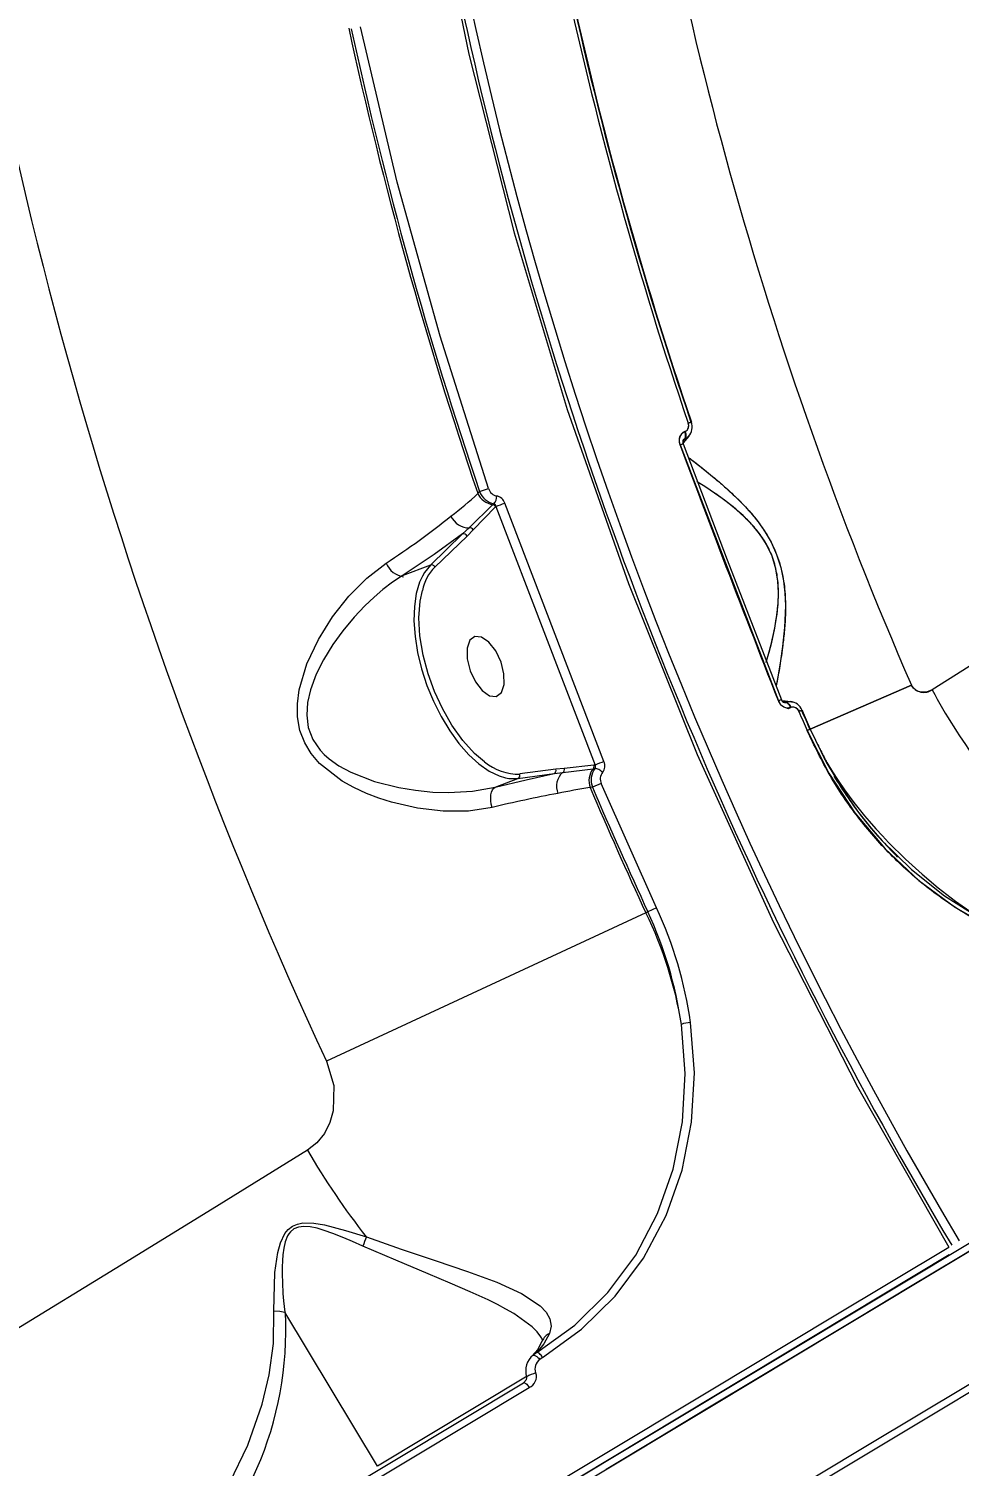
# Model space of a CAD drawing. Header units: millimetres. Extents: x -6879 to 7341, y -8047 to 7187.
# Drawn here: x 27.4 to 158.6, y -1886.1 to -1683.3 of the extents above; entities that cross this region are included whole.
import ezdxf

# ---------------------------------------------------------------- set-up
doc = ezdxf.new("R2010")
doc.units = ezdxf.units.MM
for name, color, linetype in [('DIKOM_ОБЪЕКТ', 7, 'Continuous'), ('DIKOM_РАЗМЕР_ЗОНА', 7, 'Continuous'), ('DIKOM_РАЗМЕР_ОБЪЕКТА', 7, 'Continuous')]:
    doc.layers.add(name, color=color, linetype=linetype)
doc.styles.add('style1', font='arial.ttf', dxfattribs={"width": 0.8})
doc.dimstyles.new('1-50', dxfattribs={"dimtxt": 300, "dimasz": 200, "dimexe": 100, "dimexo": 0, "dimgap": 100, "dimtad": 0, "dimdec": 0, "dimtxsty": 'style1', "dimcen": 0, "dimclrd": 7, "dimclre": 7, "dimadec": 1, "dimazin": 2, "dimtfac": 1, "dimtdec": 0, "dimtmove": 1, "dimatfit": 3, "dimfxl": 0, "dimlwd": 25, "dimlwe": 18, "dimarcsym": 0})

# ---------------------------------------------------------------- blocks, each defined once
blk = doc.blocks.new('*D19')
at = {"layer": 'Defpoints', "color": 0, "transparency": 16777216}
for p in [(5624.04, 6094.27), (-4435.35, 2864.29), (5624.04, -2640.11)]:
    blk.add_point(p, dxfattribs=at)
at = {"layer": 'DIKOM_РАЗМЕР_ОБЪЕКТА', "color": 7, "lineweight": 18, "transparency": 16777216}
for p, q in [((-4435.35, 2864.29), (-4435.35, 6194.27)), ((5624.04, -2640.11), (5624.04, 6194.27))]:
    blk.add_line(p, q, dxfattribs=at)
at = {"layer": 'DIKOM_РАЗМЕР_ОБЪЕКТА', "color": 7, "lineweight": 25, "transparency": 16777216}
for p, q in [((-4235.35, 6094.27), (2113.67, 6094.27)), ((5424.04, 6094.27), (3193.46, 6094.27))]:
    blk.add_line(p, q, dxfattribs=at)
at = {"layer": 'DIKOM_РАЗМЕР_ОБЪЕКТА', "color": 7, "transparency": 16777216}
for points in [[(-4235.35, 6127.6), (-4235.35, 6060.94), (-4435.35, 6094.27)], [(5424.04, 6127.6), (5424.04, 6060.94), (5624.04, 6094.27)]]:
    blk.add_solid(points, dxfattribs=at)
at = {"layer": 'DIKOM_РАЗМЕР_ОБЪЕКТА', "color": 0, "transparency": 16777216, "insert": (2653.56, 6094.27), "char_height": 300, "attachment_point": 5, "style": 'style1'}
blk.add_mtext('10100', dxfattribs=at)
blk = doc.blocks.new('*D17')
at = {"layer": 'Defpoints', "color": 0, "transparency": 16777216}
for p in [(-5935.35, 6990.27), (-5935.35, 998.27), (7340.79, -2830.86)]:
    blk.add_point(p, dxfattribs=at)
at = {"layer": 'DIKOM_РАЗМЕР_ЗОНА', "color": 7, "lineweight": 18, "transparency": 16777216}
for p, q in [((-5935.35, 998.27), (-5935.35, 7090.27)), ((7340.79, -2830.86), (7340.79, 7090.27))]:
    blk.add_line(p, q, dxfattribs=at)
at = {"layer": 'DIKOM_РАЗМЕР_ЗОНА', "color": 7, "lineweight": 25, "transparency": 16777216}
for p, q in [((-5735.35, 6990.27), (2016.67, 6990.27)), ((7140.79, 6990.27), (3096.46, 6990.27))]:
    blk.add_line(p, q, dxfattribs=at)
at = {"layer": 'DIKOM_РАЗМЕР_ЗОНА', "color": 7, "transparency": 16777216}
for points in [[(-5735.35, 7023.6), (-5735.35, 6956.94), (-5935.35, 6990.27)], [(7140.79, 7023.6), (7140.79, 6956.94), (7340.79, 6990.27)]]:
    blk.add_solid(points, dxfattribs=at)
at = {"layer": 'DIKOM_РАЗМЕР_ЗОНА', "color": 0, "transparency": 16777216, "insert": (2556.56, 6990.27), "char_height": 300, "attachment_point": 5, "style": 'style1'}
blk.add_mtext('13300', dxfattribs=at)

msp = doc.modelspace()

# ---------------------------------------------------------------- linework, layer by layer
at = {"layer": 'DIKOM_ОБЪЕКТ', "color": 7, "linetype": 'Continuous', "lineweight": 15}
for p, q in [((120.83, -1738.75), (120.39, -1738.9)), ((120.39, -1738.9), (120.83, -1738.75)), ((119.2, -1741.66), (119.2, -1741.66)), ((119.26, -1741.97), (133.12, -1778.08)), ((119.63, -1740.21), (119.55, -1740.33)), ((119.86, -1741.15), (119.65, -1741.41)), ((120.48, -1740.72), (119.66, -1741.66)), ((119.69, -1741.28), (119.84, -1741.16)), ((119.69, -1741.28), (119.84, -1741.16)), ((119.86, -1741.15), (120.42, -1740.78)), ((119.92, -1740.09), (119.94, -1740.09)), ((119.94, -1740.09), (119.92, -1740.09)), ((119.33, -1742.02), (119.29, -1742.06)), ((119.33, -1742.02), (119.29, -1742.06)), ((-200.45, -2071.15), (337.54, -1747.9)), ((90.69, -1748.8), (90.96, -1748.55)), ((90.96, -1748.55), (92.22, -1748.12)), ((92.8, -1750.4), (89.47, -1753.65)), ((90.04, -1753.95), (93.21, -1750.71)), ((92.95, -1750.25), (92.8, -1750.4)), ((93.21, -1750.71), (93.26, -1750.66)), ((93.26, -1750.66), (107.25, -1787.14)), ((108.49, -1786.65), (94.51, -1750.2)), ((89.47, -1753.65), (88.56, -1754.54)), ((89.18, -1754.83), (90.04, -1753.95)), ((88.56, -1754.54), (84.02, -1758.92)), ((84.65, -1759.2), (89.18, -1754.83)), ((84.02, -1758.92), (80.03, -1760.45)), ((151.88, -1775.87), (137.59, -1782.09)), ((137.59, -1782.09), (151.88, -1775.87)), ((133.08, -1777.99), (133.13, -1777.99)), ((133.08, -1777.99), (133.13, -1777.99)), ((133.28, -1778.35), (133.27, -1778.35)), ((133.63, -1778.05), (134.86, -1778.19)), ((133.78, -1778.23), (134.12, -1778.28)), ((134.1, -1778.29), (133.88, -1778.3)), ((134.1, -1778.29), (133.88, -1778.3)), ((134.88, -1779.02), (134.86, -1779.03)), ((134.86, -1779.03), (134.88, -1779.02)), ((136.44, -1779.41), (136.01, -1779.6)), ((136.01, -1779.6), (136.44, -1779.41)), ((137.17, -1782.27), (137.07, -1782.31)), ((137.6, -1782.09), (137.17, -1782.27)), ((137.17, -1782.27), (137.6, -1782.09)), ((96.36, -1789.02), (101.46, -1788.34)), ((101.72, -1787.71), (96.61, -1788.39)), ((101.46, -1788.34), (102.7, -1788.2)), ((102.9, -1787.6), (101.72, -1787.71)), ((102.7, -1788.2), (106.98, -1787.68)), ((107.07, -1787.17), (102.9, -1787.6)), ((106.98, -1787.68), (107.24, -1787.65)), ((107.25, -1787.14), (107.07, -1787.17)), ((93.16, -1790.25), (96.36, -1789.02)), ((106.89, -1790.26), (106.55, -1790.31)), ((108.11, -1789.74), (106.89, -1790.26)), ((115.91, -1807.28), (108.11, -1789.74)), ((114.42, -1808), (69.35, -1828.93)), ((114.7, -1807.84), (114.42, -1808)), ((115.91, -1807.28), (114.7, -1807.84)), ((157.22, -1856.25), (-380.76, -2179.5)), ((76.54, -1886.06), (63.5, -1864.34)), ((99.75, -1868.05), (99.68, -1867.92)), ((99.03, -1870), (98.45, -1870.43)), ((98.52, -1870.39), (98.54, -1870.35)), ((99.83, -1870.7), (99.45, -1870.98)), ((97.68, -1873.36), (76.54, -1886.06)), ((46.15, -1904.9), (97.13, -1874.27))]:
    msp.add_line(p, q, dxfattribs=at)
at = {"layer": 'DIKOM_ОБЪЕКТ', "color": 7, "linetype": 'Continuous', "lineweight": 15, "flags": 128}
for points in [[(74.68, -1557.82), (75.31, -1583.83), (77.1, -1609.79), (80.06, -1635.65), (84.16, -1661.34), (89.42, -1686.83), (95.81, -1712.05), (103.32, -1736.96), (111.94, -1761.51), (121.66, -1785.66), (132.44, -1809.34), (144.28, -1832.51), (157.14, -1855.13)], [(92.22, -1748.12), (85.37, -1726.64), (79.35, -1704.92), (74.15, -1682.98)], [(119.26, -1741.97), (119.4, -1741.92), (119.52, -1741.87), (119.61, -1741.83), (119.67, -1741.81), (119.69, -1741.79), (119.68, -1741.79), (119.64, -1741.81), (119.56, -1741.83)], [(119.69, -1741.8), (125.88, -1758.17), (133.55, -1777.92)], [(119.84, -1741.16), (119.77, -1741.2), (119.72, -1741.24)], [(119.84, -1741.16), (119.91, -1741.09), (119.96, -1740.99), (120, -1740.87), (120.02, -1740.73), (120.02, -1740.58), (120, -1740.42), (119.97, -1740.26), (119.92, -1740.09)], [(119.92, -1740.09), (119.97, -1740.26), (120, -1740.42), (120.02, -1740.58), (120.02, -1740.73), (120, -1740.87), (119.96, -1740.99), (119.91, -1741.09), (119.84, -1741.16)], [(119.94, -1740.09), (119.99, -1740.25), (120.03, -1740.42), (120.04, -1740.58), (120.04, -1740.73), (120.02, -1740.86), (119.99, -1740.98), (119.93, -1741.08), (119.86, -1741.15)], [(119.86, -1741.15), (119.93, -1741.08), (119.99, -1740.98), (120.02, -1740.86), (120.04, -1740.73), (120.04, -1740.58), (120.03, -1740.42), (119.99, -1740.25), (119.94, -1740.09)], [(120.43, -1743.76), (121.49, -1744.56), (123.01, -1745.76), (124.8, -1747.25), (126.14, -1748.44), (127.56, -1749.79), (128.97, -1751.28), (130.1, -1752.63), (131.1, -1754.03), (132.08, -1755.7), (132.86, -1757.44), (133.45, -1759.25), (133.84, -1761.15), (134.04, -1762.86), (134.11, -1764.63), (133.99, -1767.72), (133.71, -1770.43), (133.37, -1772.75), (133.05, -1774.67), (132.79, -1775.96)], [(131.38, -1772.69), (131.4, -1772.62), (131.8, -1771.23), (132.17, -1769.78), (132.54, -1768.07), (132.84, -1766.37), (133.06, -1764.46), (133.12, -1762.78), (133.04, -1761.21), (132.76, -1759.45), (132.23, -1757.68), (131.43, -1756.01), (130.98, -1755.26), (130.46, -1754.52), (129.47, -1753.31), (128.3, -1752.11), (127.21, -1751.12), (126.13, -1750.25), (125.18, -1749.54), (124.1, -1748.77), (122.85, -1747.94), (121.67, -1747.2), (121.58, -1747.15)], [(88.56, -1754.54), (84.57, -1757.43), (80.03, -1760.45)], [(92.71, -1793.13), (89.37, -1793.62), (85.82, -1793.63), (82.2, -1793.2), (78.55, -1792.37), (76.73, -1791.8), (74.99, -1791.13), (73.21, -1790.31), (71.59, -1789.41), (68.38, -1786.91), (67.19, -1785.51), (66.29, -1784.02), (65.61, -1782.25), (65.27, -1780.34), (65.25, -1778.49), (65.5, -1776.52), (66.59, -1772.86), (68.22, -1769.42), (70.22, -1766.24), (72.53, -1763.32), (75.05, -1760.78), (77.77, -1758.66)], [(84.02, -1758.92), (83.17, -1759.98), (82.88, -1760.48)], [(80.03, -1760.45), (78.69, -1761.34), (77.32, -1762.39), (76.08, -1763.45), (74.77, -1764.68), (73.27, -1766.27), (71.66, -1768.21), (70.27, -1770.13), (68.94, -1772.28), (67.91, -1774.33), (67.09, -1776.54), (66.68, -1778.29), (66.56, -1780.08), (66.79, -1781.86), (67.43, -1783.54), (68.45, -1785.02), (69.05, -1785.66), (69.75, -1786.27), (71.12, -1787.24), (72.8, -1788.15), (76.13, -1789.45), (79.58, -1790.32), (81.91, -1790.7), (84.34, -1790.94), (86.55, -1791.01), (89.95, -1790.83), (93.16, -1790.25)], [(82.88, -1760.48), (82.5, -1761.33), (82.02, -1762.94), (81.75, -1764.78), (81.69, -1766.81), (81.85, -1768.99), (82.21, -1771.26), (82.78, -1773.57), (83.53, -1775.89), (84.45, -1778.14), (85.53, -1780.3), (86.74, -1782.3), (88.05, -1784.1), (89.43, -1785.68), (90.85, -1786.98), (92.29, -1787.98), (93.71, -1788.67), (94.62, -1788.94)], [(91.64, -1786.66), (90.23, -1785.49), (88.57, -1783.65), (87.04, -1781.5), (85.7, -1779.16), (84.6, -1776.76), (83.7, -1774.26), (82.99, -1771.62), (82.54, -1768.93), (82.39, -1766.35), (82.55, -1764), (82.89, -1762.52)], [(93.98, -1772.62), (93.24, -1771.04), (92.27, -1769.8), (91.24, -1769.08), (90.29, -1768.99), (89.58, -1769.54), (89.2, -1770.65), (89.22, -1772.16), (89.63, -1773.83)], [(162.18, -1771.88), (154.81, -1776.52)], [(89.63, -1773.83), (90.37, -1775.4), (91.33, -1776.64), (92.37, -1777.37), (93.31, -1777.46), (94.03, -1776.9), (94.41, -1775.79), (94.39, -1774.29), (93.98, -1772.62)], [(154.81, -1776.52), (154.1, -1776.82), (153.31, -1776.86), (152.89, -1776.76), (152.51, -1776.57), (152.15, -1776.28), (151.99, -1776.09), (151.88, -1775.87)], [(133.44, -1777.97), (133.51, -1777.94), (133.55, -1777.92), (133.56, -1777.92), (133.53, -1777.92), (133.47, -1777.95), (133.38, -1777.98), (133.26, -1778.02), (133.12, -1778.08)], [(133.12, -1778.08), (133.42, -1778.58), (133.86, -1778.94), (134.36, -1779.1), (134.62, -1779.09), (134.86, -1779.03)], [(133.95, -1778.31), (134.02, -1778.31), (134.1, -1778.29)], [(134.86, -1779.03), (134.79, -1778.87), (134.71, -1778.73), (134.61, -1778.6), (134.51, -1778.48), (134.41, -1778.4), (134.3, -1778.33), (134.19, -1778.3), (134.1, -1778.29)], [(134.1, -1778.29), (134.19, -1778.3), (134.3, -1778.33), (134.41, -1778.4), (134.51, -1778.48), (134.61, -1778.6), (134.71, -1778.73), (134.79, -1778.87), (134.86, -1779.03)], [(134.88, -1779.02), (134.81, -1778.86), (134.73, -1778.72), (134.63, -1778.59), (134.53, -1778.48), (134.43, -1778.39), (134.32, -1778.32), (134.22, -1778.29), (134.12, -1778.28)], [(134.12, -1778.28), (134.22, -1778.29), (134.32, -1778.32), (134.43, -1778.39), (134.53, -1778.48), (134.63, -1778.59), (134.73, -1778.72), (134.81, -1778.86), (134.88, -1779.02)], [(134.38, -1779.1), (134.43, -1779.12), (134.57, -1779.14)], [(137.17, -1782.27), (140.21, -1788.28), (143.9, -1793.88), (148.17, -1798.95), (152.93, -1803.43), (158.11, -1807.24), (163.57, -1810.32), (169.26, -1812.65), (175.02, -1814.17), (180.72, -1814.86), (186.33, -1814.74), (191.67, -1813.81), (196.65, -1812.11)], [(137.59, -1782.09), (139.86, -1786.74), (142.14, -1790.56), (144.29, -1793.63), (146.15, -1795.99), (147.72, -1797.78), (151.87, -1801.88), (156.55, -1805.58), (161.5, -1808.67), (166.76, -1811.15), (168.99, -1811.97), (171.34, -1812.69), (174.27, -1813.39), (177.83, -1813.95), (180.43, -1814.11)], [(139.59, -1786.19), (140.07, -1787.02), (140.74, -1788.11), (141.52, -1789.32), (142.42, -1790.62), (143.74, -1792.4), (144.71, -1793.61), (145.27, -1794.3), (145.9, -1795.04), (146.87, -1796.14), (147.79, -1797.14), (148.66, -1798.05), (151.03, -1800.39), (153.38, -1802.52), (155.67, -1804.44), (158.11, -1806.33), (160.57, -1808.08), (160.97, -1808.34)], [(93.16, -1790.25), (97.52, -1789.21), (101.46, -1788.34)], [(92.71, -1793.13), (92.6, -1792.66), (92.54, -1792.2), (92.52, -1791.75), (92.56, -1791.33), (92.64, -1790.96), (92.78, -1790.65), (92.95, -1790.41), (93.16, -1790.25)], [(94.62, -1788.94), (95.07, -1789.02), (96.36, -1789.02)], [(17.57, -1941.32), (30.44, -1933.59), (43.37, -1925.82), (56.34, -1918.03), (69.34, -1910.22), (87.53, -1899.29), (105.66, -1888.39), (123.67, -1877.57), (141.49, -1866.87), (159.04, -1856.32), (164.95, -1852.77), (170.82, -1849.24), (176.65, -1845.74), (182.42, -1842.27), (188.14, -1838.84), (193.8, -1835.44), (199.4, -1832.07), (214.46, -1823.02), (228.98, -1814.3), (232.55, -1812.15)], [(99.03, -1870), (104.41, -1866.13), (109.07, -1861.53), (112.98, -1856.26), (116.07, -1850.4), (118.27, -1844.13), (119.58, -1837.47), (119.96, -1830.65), (119.42, -1823.72)], [(99.83, -1870.7), (105.33, -1866.74), (110.09, -1862.05), (114.09, -1856.68), (117.26, -1850.7), (119.52, -1844.3), (120.86, -1837.5), (121.26, -1830.54), (120.72, -1823.47)], [(69.35, -1828.93), (70.37, -1832.36), (70.31, -1835.9), (69.84, -1837.57), (69.06, -1839.11), (68, -1840.43), (66.67, -1841.48)], [(66.67, -1841.48), (53.22, -1849.78), (39.52, -1858.21), (25.6, -1866.77)], [(173.25, -1847.79), (158.51, -1856.64), (151.53, -1860.83), (144.5, -1865.06), (137.43, -1869.3), (130.32, -1873.58), (123.17, -1877.87), (116, -1882.19), (108.79, -1886.51)], [(131.52, -1891.61), (145.69, -1883.09), (159.73, -1874.65), (173.61, -1866.31), (187.29, -1858.09), (200.71, -1850.02)], [(131.71, -1892.65), (149.81, -1881.77), (167.35, -1871.23), (184.33, -1861.02), (200.74, -1851.16)], [(61.95, -1864.12), (62.07, -1858.7), (62.48, -1855.91), (62.86, -1854.54), (63.49, -1853.23), (63.96, -1852.65), (64.55, -1852.19), (65.25, -1851.89), (66.01, -1851.74), (67.55, -1851.75), (69.07, -1852), (72.05, -1852.78), (74.98, -1853.71)], [(74.49, -1854.99), (73.01, -1854.34), (71.78, -1853.82), (70.27, -1853.22), (69.01, -1852.78), (68.03, -1852.49), (67.06, -1852.29), (66.14, -1852.22), (65.39, -1852.31), (64.77, -1852.56), (64.27, -1852.97), (64.05, -1853.25), (63.86, -1853.57), (63.54, -1854.39), (63.33, -1855.29), (63.2, -1856.23), (63.14, -1857.03), (63.1, -1857.95), (63.1, -1858.97), (63.14, -1860.2), (63.22, -1861.68), (63.31, -1862.72), (63.49, -1864.33)], [(18.04, -1938.71), (31.4, -1930.68), (44.68, -1922.7), (57.84, -1914.79), (70.88, -1906.96), (88.89, -1896.14), (106.56, -1885.52), (123.85, -1875.13), (140.73, -1864.99), (157.14, -1855.13)], [(99.68, -1867.92), (99.61, -1867.78), (99.07, -1867.08), (98.36, -1866.38), (95.78, -1864.52), (94.68, -1863.89), (93.47, -1863.25), (92.15, -1862.6), (89.61, -1861.43), (86.79, -1860.21), (83.69, -1858.91), (79.14, -1857), (74.49, -1854.99)], [(74.98, -1853.71), (79.9, -1855.41), (84.68, -1857.01), (89.26, -1858.56), (93.39, -1860.1), (96.89, -1861.7), (99.48, -1863.42), (100.34, -1864.33), (100.87, -1865.28), (101.04, -1866.28), (100.82, -1867.31)], [(40.91, -1904.97), (46.48, -1900.33), (51.41, -1894.83), (55.65, -1888.44), (58.27, -1883.1), (60.3, -1877.31), (61.27, -1873.16), (61.86, -1868.75), (61.95, -1864.12)], [(61.95, -1864.12), (62.77, -1864.16), (63.49, -1864.33)], [(100.82, -1867.31), (100.04, -1868.81), (99.03, -1870)], [(98.39, -1870.49), (99.17, -1869.6), (99.78, -1868.41)], [(99.75, -1868.48), (99.82, -1868.35), (99.76, -1868.04)], [(98.45, -1870.43), (98.52, -1870.39), (98.61, -1870.39), (98.73, -1870.42), (98.86, -1870.49), (99.01, -1870.58), (99.16, -1870.7), (99.31, -1870.83), (99.45, -1870.98)], [(99.83, -1870.7), (99.73, -1870.54), (99.62, -1870.4), (99.51, -1870.27), (99.4, -1870.16), (99.29, -1870.08), (99.19, -1870.03), (99.1, -1870), (99.03, -1870)], [(97.19, -1874.25), (97.58, -1873.8), (97.64, -1873.58), (97.64, -1873.5), (97.63, -1873.46), (97.62, -1873.43)], [(46.85, -1905.65), (64.15, -1895.26), (81.2, -1885.02), (97.95, -1874.95)], [(97.13, -1874.27), (97.2, -1874.25), (97.29, -1874.27), (97.39, -1874.32), (97.5, -1874.4), (97.61, -1874.5), (97.73, -1874.64), (97.84, -1874.79), (97.95, -1874.95)]]:
    msp.add_lwpolyline(points, dxfattribs=at)
at = {"layer": 'DIKOM_ОБЪЕКТ', "color": 7, "linetype": 'Continuous', "lineweight": 15}
for centre, radius, start, end in [((655.55, -1556.82), 580.37, 180.09855, 195.5), ((655.55, -1556.82), 579.13, 180.09885, 210.90115), ((655.55, -1556.82), 579.13, 180.09885, 210.90115), ((655.55, -1556.82), 646.28, 186.10022, 204.89978), ((655.55, -1556.82), 549.25, 187.4952, 203.5048), ((655.55, -1556.82), 549.25, 187.4952, 203.5048), ((655.55, -1556.82), 565.29, 192.2097, 198.7903), ((655.55, -1556.82), 565.29, 192.2097, 198.7903), ((655.55, -1556.82), 564.88, 192.2097, 198.7903), ((655.55, -1556.82), 564.88, 192.2097, 198.7903), ((655.55, -1556.82), 564.82, 192.2097, 198.7903), ((655.55, -1556.82), 564.82, 192.2097, 198.7903), ((655.55, -1556.82), 596.59, 192.22853, 198.77147), ((655.55, -1556.82), 596.26, 192.24313, 198.75687), ((655.55, -1556.82), 580.37, 195.5, 210.90145), ((119.55, -1739.27), 0.92, 296.2473, 23.7984), ((118.95, -1739.43), 2, 317.9633, 19.9717), ((120.54, -1741.35), 1.43, 117.0337, 205.8659), ((117.96, -1738.09), 4.09, 288.5546, 295.1694), ((120.17, -1741.53), 0.55, 146.4497, 208.9274), ((65.08, -1722.09), 37.03, 306.1107, 313.807), ((93.29, -1747.58), 2.87, 205.0689, 260.4508), ((93.49, -1747.62), 2.7, 200.1221, 259.1396), ((93.71, -1747.67), 1.56, 196.8998, 258.4057), ((91.66, -1749.16), 1.72, 319.8444, 359.059), ((93.04, -1750.7), 1.56, 18.6941, 78.4236), ((17.89, -1666.75), 109.69, 303.0871, 308.9937), ((89.54, -1750.79), 2.9, 204.7352, 270.0571), ((92.7, -1750.96), 0.572, 26.7941, 80.7396), ((92.79, -1750.69), 0.473, 3.5571, 74.0286), ((74.62, -1698.41), 55.47, 289.643, 291.0202), ((89.54, -1754.2), 0.558, 27.068, 97.4383), ((88.7, -1755.05), 0.534, 24.8438, 106.4618), ((80.66, -1757.5), 3.11, 201.8578, 262.2301), ((89.38, -1763.84), 6.62, 135.5704, 168.4746), ((84.16, -1759.43), 0.534, 24.8438, 106.4619), ((153.63, -1774.82), 2.06, 210.103, 304.8071), ((134.75, -1781.84), 4.1, 106.8939, 113.4374), ((134.09, -1777.79), 0.55, 193.0726, 259.8307), ((134.59, -1780.17), 2, 22.0455, 84.5583), ((224.47, -1739.61), 78.83, 207.9135, 216.6918), ((224.47, -1739.61), 78.83, 207.9135, 216.6918), ((135.14, -1779.88), 0.919, 18.1269, 107.6566), ((655.55, -1556.82), 565.29, 203.2097, 203.5048), ((655.55, -1556.82), 565.29, 203.2097, 203.5048), ((655.55, -1556.82), 564.88, 203.2097, 203.5048), ((655.55, -1556.82), 564.88, 203.2097, 203.5048), ((655.55, -1556.82), 564.82, 203.2097, 203.5048), ((655.55, -1556.82), 564.82, 203.2097, 203.5048), ((96.44, -1781.06), 7.37, 229.4518, 271.8511), ((96.14, -1788.57), 0.509, 296.9102, 20.748), ((101.24, -1787.89), 0.509, 296.9102, 20.748), ((104.52, -1790.14), 2.71, 133.3425, 201.708), ((102.4, -1787.77), 0.533, 305.958, 18.4888), ((109.13, -1789.37), 2.75, 141.979, 200.0899), ((109.31, -1789.24), 2.63, 142.4871, 202.9121), ((106.55, -1787.34), 0.548, 321.7761, 18.5199), ((107.08, -1789.2), 1.59, 40.1878, 86.0592), ((106.87, -1787.39), 0.454, 325.0917, 32.6225), ((130.5, -1844.04), 61.47, 110.9817, 112.2256), ((109.51, -1789.1), 1.53, 142.6861, 204.7723), ((107.09, -1787.25), 1.53, 322.6311, 23.1472), ((126.15, -1907.31), 118.65, 99.5199, 101.7408), ((655.55, -1556.82), 596.59, 203.04012, 204.89978), ((655.55, -1556.82), 596.26, 203.04877, 204.89662), ((132.77, -1957.74), 169.42, 100.4665, 103.6786), ((64.42, -1832.6), 55.72, 9.1656, 26.1961), ((62.83, -1831.91), 57.18, 8.2287, 24.8993), ((63.25, -1831.75), 58.07, 8.2004, 24.9304), ((120.95, -1828.17), 4.71, 92.7234, 108.9744), ((160.46, -1786.76), 108.58, 210.2633, 218.0639), ((110.86, -1868.09), 38.65, 158.165, 160.1848), ((14.66, -1866.83), 48.96, 310.058, 2.8694), ((63.48, -1864.35), 0.0232, 26.6708, 53.4004), ((101.72, -1869.18), 2.08, 115.7137, 158.7227), ((100.23, -1872.57), 2.77, 128.2758, 197.8981), ((100.58, -1872.39), 1.81, 128.642, 195.5309), ((100.74, -1879.03), 6.41, 107.0288, 119.2102), ((97.28, -1873.4), 1.69, 293.4255, 16.5758)]:
    msp.add_arc(centre, radius, start, end, dxfattribs=at)
for points, knots in [([(119.94, -1740.09), (120.05, -1740.03), (120.26, -1739.91), (120.43, -1739.58), (120.47, -1739.23), (120.42, -1739.01), (120.39, -1738.9)], [0, 0, 0, 0, 0.279767, 0.559852, 0.779829, 1, 1, 1, 1]), ([(119.26, -1741.97), (119.2, -1741.75), (119.09, -1741.32), (119.23, -1740.73), (119.52, -1740.3), (119.78, -1740.16), (119.92, -1740.09)], [0, 0, 0, 0, 0.279515, 0.558946, 0.77931, 1, 1, 1, 1]), ([(133.12, -1778.08), (130.49, -1771.35), (125.79, -1759.35), (121.25, -1747.28), (119.26, -1741.97)], [0, 0, 0, 0, 0.559995, 1, 1, 1, 1]), ([(119.64, -1740.21), (119.57, -1740.29), (119.49, -1740.37), (119.47, -1740.43), (119.46, -1740.44)], [0, 0, 0, 0, 0.930645, 1, 1, 1, 1]), ([(120.62, -1740.49), (120.54, -1740.61), (120.35, -1740.91), (120.04, -1741.06), (119.86, -1741.15)], [0, 0, 0, 0, 0.422348, 1, 1, 1, 1]), ([(120.43, -1743.76), (120.5, -1743.81), (120.93, -1744.11), (122.38, -1745.24), (124.36, -1746.85), (126.31, -1748.57), (128.02, -1750.22), (129.79, -1752.17), (131.52, -1754.54), (132.96, -1757.4), (133.81, -1760.49), (134.12, -1763.41), (134.12, -1766.06), (133.95, -1768.44), (133.64, -1771.03), (133.25, -1773.56), (132.93, -1775.37), (132.81, -1775.88), (132.79, -1775.96)], [0, 0, 0, 0, 0.017126, 0.11248, 0.20766, 0.265553, 0.323371, 0.381809, 0.440536, 0.499688, 0.558873, 0.617644, 0.676213, 0.734422, 0.792266, 0.887838, 0.983364, 1, 1, 1, 1]), ([(131.44, -1772.48), (131.69, -1771.6), (132.13, -1770.05), (132.73, -1767.24), (133.08, -1764.71), (133.15, -1762.25), (132.94, -1759.99), (132.3, -1757.65), (131.21, -1755.5), (129.85, -1753.68), (128.16, -1751.91), (126.19, -1750.26), (123.94, -1748.63), (122.4, -1747.62), (121.75, -1747.25), (121.75, -1747.25)], [0, 0, 0, 0, 0.126368, 0.221569, 0.316086, 0.378436, 0.439839, 0.500345, 0.560826, 0.622183, 0.684544, 0.778559, 0.873683, 0.999772, 1, 1, 1, 1]), ([(134.86, -1779.03), (134.68, -1779.07), (134.31, -1779.15), (133.76, -1778.92), (133.35, -1778.55), (133.19, -1778.23), (133.12, -1778.08)], [0, 0, 0, 0, 0.279781, 0.559625, 0.779735, 1, 1, 1, 1]), ([(134.12, -1778.28), (134.37, -1778.2), (134.68, -1778.11), (134.98, -1778.23), (135.04, -1778.26)], [0, 0, 0, 0, 0.795384, 1, 1, 1, 1]), ([(136.01, -1779.6), (135.95, -1779.47), (135.81, -1779.23), (135.48, -1779.02), (135.16, -1778.95), (134.98, -1779), (134.88, -1779.02)], [0, 0, 0, 0, 0.278749, 0.558584, 0.779292, 1, 1, 1, 1]), ([(196.65, -1812.11), (194.81, -1812.8), (191.13, -1814.18), (185.02, -1815.01), (178.69, -1814.88), (172.2, -1813.7), (165.77, -1811.5), (159.64, -1808.37), (153.96, -1804.45), (148.82, -1799.84), (144.24, -1794.55), (140.24, -1788.7), (138.19, -1784.41), (137.17, -1782.27)], [0, 0, 0, 0, 0.093438, 0.186657, 0.280333, 0.373323, 0.467005, 0.559926, 0.648041, 0.735847, 0.823484, 0.911796, 1, 1, 1, 1]), ([(140.92, -1788.69), (142.25, -1790.76), (144.91, -1794.89), (148.26, -1798.38), (149.93, -1800.12)], [0, 0, 0, 0, 0.502124, 1, 1, 1, 1])]:
    msp.add_open_spline(points, degree=3, knots=knots, dxfattribs=at)
for points in [[(119.65, -1741.41), (119.86, -1741.15)], [(119.84, -1741.16), (119.71, -1741.25)], [(134.12, -1778.28), (133.77, -1778.23)], [(133.96, -1778.31), (134.1, -1778.29)], [(134.44, -1779.1), (134.57, -1779.14)], [(135.86, -1779.36), (136.09, -1779.39)], [(138.66, -1784.28), (140.02, -1786.94)]]:
    msp.add_open_spline(points, degree=1, dxfattribs=at)

# ---------------------------------------------------------------- dimensions: what is measured, and where the dimension line sits
at = {"layer": 'DIKOM_РАЗМЕР_ЗОНА'}
dim = msp.add_linear_dim(base=(-5935.35, 6990.27), p1=(7340.79, -2830.86), p2=(-5935.35, 998.27), text='13300', dimstyle='1-50', override={"dimscale": 1, "dimtix": 0, "dimtofl": 1, "dimtmove": 1, "dimatfit": 3}, dxfattribs=at)
dim.commit()
dim.dimension.update_dxf_attribs({"geometry": '*D17', "text_midpoint": (2556.56, 6990.27), "dimtype": 160})
at = {"layer": 'DIKOM_РАЗМЕР_ОБЪЕКТА'}
dim = msp.add_linear_dim(base=(5624.04, 6094.27), p1=(-4435.35, 2864.29), p2=(5624.04, -2640.11), text='10100', dimstyle='1-50', override={"dimscale": 1, "dimtix": 0, "dimtofl": 1, "dimtmove": 1, "dimatfit": 3}, dxfattribs=at)
dim.commit()
dim.dimension.update_dxf_attribs({"geometry": '*D19', "text_midpoint": (2653.56, 6094.27), "dimtype": 160})

doc.saveas('drawing.dxf')
